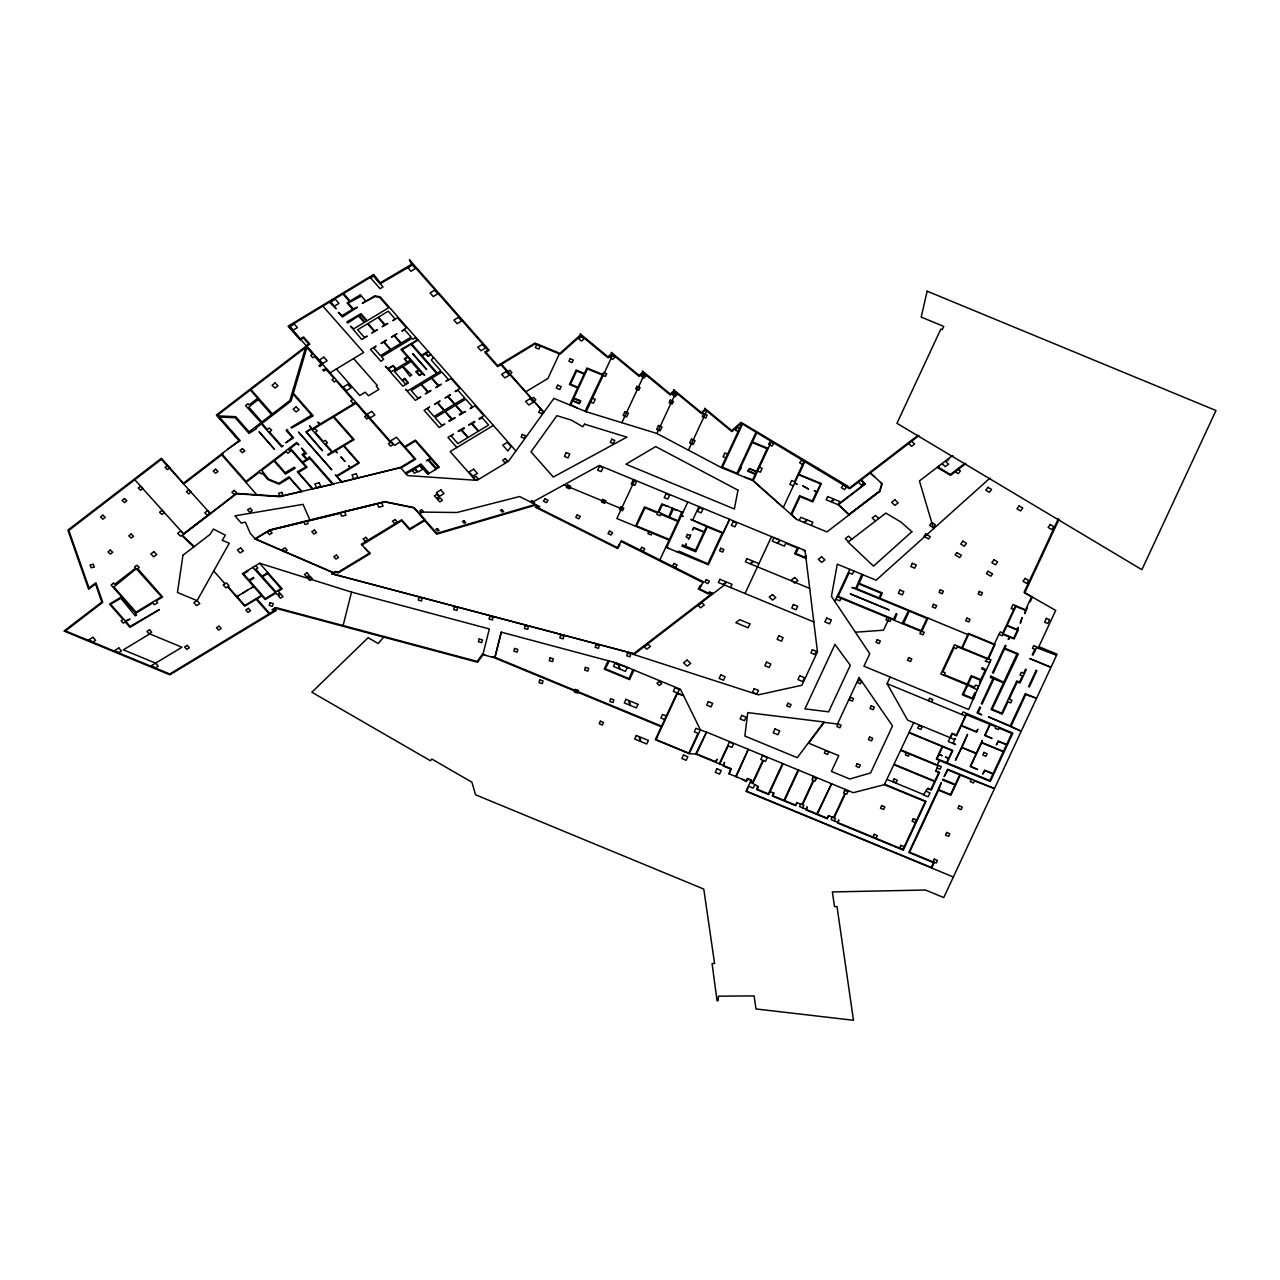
<?xml version="1.0" encoding="UTF-8"?>
<svg xmlns="http://www.w3.org/2000/svg" width="1280" height="1280" viewBox="0 0 1280 1280"><rect width="100%" height="100%" fill="white"/><g stroke="black" fill="none" stroke-linecap="round" stroke-linejoin="round"><path stroke-width="1.5" d="M343.104 625.552L351.536 592.112L259.648 563.248L242.368 573.696L253.632 586.496L236.848 596.656L227.968 586.56L229.104 585.872L226.448 582.864L223.184 584.832L225.84 587.856L227.632 586.768L244.752 606.192L261.872 595.84L265.184 599.6L275.936 593.088L277.264 594.608L279.872 593.024L278.288 591.216L282.192 588.848L259.648 563.248M483.04 653.968L489.328 628.96L351.536 592.112M485.312 655.296L482.624 653.856L477.2 661.408L275.728 607.536L271.952 609.824L274.608 610.528L169.728 673.984L65.504 630.912L102.768 602.304L95.904 582.704L89.024 587.984L68.832 530.416L161.392 459.344L210.256 513.424L183.6 533.872L134.8 479.76M492.096 657.12L493.968 656.896L661.568 726.128L677.056 692.88L673.328 691.344L674.976 687.808L679.296 689.584M501.264 632.16L494.976 657.152L501.264 632.16L617.088 663.12L680.48 689.312L700.384 729.792L706.496 732.256L695.648 754.032L689.248 753.696L655.28 739.664L661.28 726.768L493.808 657.568L483.04 654.704L477.632 662.256L274.896 608.048M609.248 661.024L605.296 668.8L629.104 678.624L632.832 669.632M613.568 662.176L614.896 663.28L613.44 666.4L619.456 668.896L618.208 664.544M721.136 467.488L753.136 480.72L796.832 519.472L826.944 531.904L880.064 491.12L882.096 483.84L870.416 472.896M305.536 347.6L289.888 400.496L272.4 413.92L250.928 389.536M802.672 807.84L803.856 805.264L802.592 804.736L813.808 780.624L815.088 781.152L816.704 777.616M716.96 759.568L715.52 761.664L696.464 753.792L706.56 732.096L853.248 792.704L884.352 784.672L913.68 722.656M559.36 353.888L547.952 378.416L525.776 391.824M542.592 412.064L541.824 413.728L538.688 412.432L539.872 409.856L541.104 410.352M569.712 404.928L577.648 387.888L569.408 384.48L576.144 370.016L584.384 373.424L586.928 367.968L603.424 374.784M577.376 408.096L570.8 404.608L572.544 400.88L579.408 403.728L580.768 400.832L573.888 397.984L587.424 368.928L602.352 375.104L585.04 411.264M602.64 374.448L603.536 372.528L606.688 373.824L605.488 376.4L603.136 375.424M194.288 546.528L182.368 535.36L236.528 493.76L280 496.688L400.656 467.712L407.568 475.568L476.976 480.368L508.416 461.344L553.92 398.4L586.208 411.744L612.816 354.64M621.872 422.688L644.624 373.808M634.768 480.112L616.88 518.528L669.12 540.112L659.888 559.936M586.208 411.744L656.896 433.472L675.936 392.56M635.472 526.208L644.496 506.864L657.84 512.368L661.824 503.856L682.88 512.56L681.712 512.064L678.128 520.752L669.552 517.216L673.232 509.328L677.584 510.368M648.832 531.728L647.936 533.648L651.072 534.96L651.984 533.024M688.448 450.176L706.752 410.88M668.224 506.496L662.304 504.816L658.864 512.192L668.768 516.896L672.352 508.208M608.128 660.736L604.224 669.12L629.584 679.6L634 670.112M687.792 502.016L681.504 515.52L683.248 516.24L681.216 516.16L666.912 546.864L668.944 548.464M676.608 551.632L679.488 551.392L707.904 563.792L722.192 533.088L707.264 526.928L695.712 551.76L681.952 546.08L682.512 544.88L685.072 545.936L686.08 543.776L685.664 546.176L695.488 550.24L703.856 532.224L694.048 528.176L692.448 530.096L693.68 527.44L704.08 531.744L706.48 526.608L690.912 519.392L723.28 532.768L729.568 519.28L708.384 564.768L665.824 547.184M692.64 520.112L698.928 506.624M626.96 668.16L625.456 671.376L620.08 669.152L618.832 664.8M741.792 423.616L721.328 467.568L656.896 433.472M628.704 667.92L615.552 663.44L616.864 663.792M742.528 424.064L722.416 467.248L736.944 473.264L756.08 432.16L756.816 432.608L752.48 441.92L768.192 448.416M738.224 474.544L737.728 473.584L741.344 467.824L740.56 467.504L752.176 442.56L767.104 448.72L756.528 471.424L749.456 468.496L747.52 471.152L755.184 474.32L752.656 479.744L744.704 477.232M771.472 441.36L753.136 480.72L783.264 507.552L794.576 483.264L797.216 484.368L794.88 482.624L798.544 474.752L820.528 483.84L816.864 491.712L814.224 490.624L816.368 492.272L812.336 500.96L799.568 495.68L790.928 514.224L796.832 519.472M679.584 688.944L656.016 739.584L688.816 753.136L698.016 733.36L694.288 731.824L695.936 728.288L700.256 730.064M730.528 587.52L732.016 584.304L726.8 582.144L723.552 584.64L813.808 621.92M804.256 460.96L794.576 481.744L791.632 480.528L789.84 484.384L793.376 485.84M804.992 461.392L798.96 474.352L821.344 483.6L812.816 501.92L800.048 496.656L791.6 514.816M745.04 593.52L771.536 536.608M685.072 751.584L685.328 752.08M689.248 753.696L700.384 729.792M799.248 520.464L800.736 517.248L807.056 519.856L803.808 522.352M798.784 547.872L795.728 553.456L805.056 557.312L805.616 555.392L806 558.464L794.64 553.776L797.312 548.032L785.744 543.248L784.4 546.144L777.44 543.264L779.792 540.8L776.88 543.04L772.304 541.152L773.808 537.936L779.152 539.76M811.344 525.456L812.832 522.24L807.616 520.096L804.368 522.576M802.912 549.584L805.168 551.6M715.68 762.304L717.104 759.248M838.64 503.984L839.776 501.568L834.56 499.408L831.312 501.904L838.272 504.784M719.216 763.76L729.312 742.08L733.632 743.856L731.984 747.392L728.256 745.856L719.808 764M723.728 765.632L724.576 762.336L723.12 765.968L730.576 769.04L729.072 773.792L731.392 768.8L695.648 754.032M735.648 776.512L748.304 749.344M736.24 776.752L748.224 749.504M742.032 779.152L746.24 781.648L747.872 778.688M762.736 755.312L760.784 759.488L762.848 760.336L752.224 783.168L750.544 782.48L751.6 780.224L747.28 778.432L746.16 780.848L728.48 773.552M834.848 601.44L849.808 569.328M841.008 598.288L839.808 600.848L835.872 599.232M854.176 571.152L852.24 574.176L849.088 572.88L838.16 596.336L893.536 619.216L896.16 613.6L896.944 613.92L894.464 620.368M754.688 785.136L753.072 788.112L748.752 786.336L746.528 791.104L931.264 867.44L933.488 862.656L908.8 852.464L941.376 782.528L938.736 789.696L950.528 794.56L955.008 784.912L942.496 780.128L942.944 779.168L955.232 784.432L959.728 774.784L947.952 769.92L944.128 776.608L947.584 769.2L993.728 788.272L974.464 780.88L973.488 782.96L970.336 781.664L971.312 779.584L960.32 775.04L950.88 795.28L938.512 790.176L909.616 852.224L934.304 862.416L931.68 868.048M757.84 786.448L756.608 789.568L768.752 794.592L783.12 763.728M861.84 574.304L855.792 588.288L851.904 587.456L908.496 610.832L902.112 623.536M863.024 574.8L859.056 583.312L882.368 592.944L879.888 598.256L967.872 634.608M782.528 763.488L768.384 793.872L757.232 789.248L758.416 786.688L752.8 783.408L763.44 760.576L765.504 761.44L767.296 757.568L762.576 755.632M773.504 792.912L772.288 796.048L795.696 805.728L797.312 802.752M798.112 769.92L783.968 800.304L772.896 795.728L774.096 793.168L770.176 791.536M798.72 770.176L784.56 800.544L795.52 805.072L796.72 802.512L800.64 804.128M887.152 617.344L885.952 619.92L889.888 621.552L891.088 618.976M813.6 776.32L811.952 779.856L813.232 780.384L802 804.496L800.72 803.968L799.52 806.544L806.208 809.296M889.12 618.16L883.52 630.208L855.408 632.208M831.6 783.76L817.424 814.128L827.136 818.144L828.336 815.568L832.272 817.2M950.096 737.648L907.648 720.176L887.072 683.632L890.128 677.04M828.928 815.808L827.312 818.784L805.904 809.936L807.12 806.8L806.512 809.616L816.832 813.888L831.488 783.904M845.216 789.392L843.568 792.928L844.848 793.456L833.616 817.552L832.336 817.024L831.136 819.6L837.824 822.368M920.928 631.312L919.888 633.552L923.024 634.848L924.224 632.288L921.872 631.312M928 618.128L921.712 631.632L837.072 596.656M834.288 820.896L835.488 818.336L834.208 817.808L845.44 793.696L846.704 794.224L847.904 791.648L844.768 790.352M928.416 700.72L929.616 698.144L932.768 699.44L931.568 702.016M906.304 752.72L905.344 754.816L908.48 756.112L909.456 754.016M961.728 647.776L968.432 633.408L995.136 644.448L988.448 658.816M962.32 648.032L968.784 634.144L994.32 644.688L987.856 658.576M937.264 764.944L939.36 760.432L936.32 759.184L942.24 746.48L908.992 732.752M994.352 644.128L998.88 634.384L1002.224 635.76L1002.896 634.32L1009.184 636.912L1008.16 639.104L1008.944 639.424L1009.968 637.232L1014.096 638.944L1018.288 629.936L1017.296 629.536L1018.272 627.44L1016.72 629.296L1007.088 625.312L1015.888 606.432L1025.504 610.4L1024.704 613.616L1027.36 607.952L1026.576 607.616M961.808 714.512L963.008 711.936L1012.864 733.104L990.32 781.488L939.76 760.592L938.544 762.208M999.088 634.464L1000.272 631.888L1002.832 632.944L1015.52 605.696L1025.536 609.84L1031.6 596.816M1016.112 605.952L1013.04 604.48L1011.168 608.496L1013.728 609.552M1058.288 518.88L1024.08 592.336L1032.336 597.264L1030.272 601.68L1029.488 601.344M1024.816 592.768L1059.024 519.328M1025.296 593.056L1055.712 610.4L1038.832 646.672L1057.088 654.208L943.76 897.568L925.504 890.016L832.368 891.936L834.496 906.608L837.008 906.56L853.488 1020.272L755.984 1008.96L754.096 995.904L718.448 996.192L718.192 1000.528L717.072 1000.912L712.08 963.568L714.576 963.52L703.776 889.072L475.536 794.768L471.92 782.208L431.76 759.008L430.496 760.768L311.856 692.224L368.128 637.68L378.192 643.504L384.208 636.544M818.592 468.688L816.784 467.616M818.88 469.696L816.144 468.048M846.512 487.04L844.576 489.632L841.328 487.696L843.264 485.104L849.744 488.768L918.96 435.616M990 478.08L876.096 580.208L837.296 564.176L831.44 596.352L869.76 653.712L863.936 666.208L968.704 709.504L977.968 687.84M274.352 608.368L275.408 608.656L273.856 609.6L276.496 610.304L169.888 674.816L64 631.056L101.824 602.016L95.504 584.016L88.624 589.296L67.872 530.096L161.44 458.256L183.392 483.28L239.072 440.528L216.48 414.976L308.8 344.08L303.408 337.952L300.144 339.936L288.08 326.224L373.664 274.432L380.272 282.8L411.552 264.336L409.424 259.728L489.152 350.256L485.888 352.224L497.696 365.632L535.008 343.056L559.904 353.344L580.64 334.752L580.112 333.792L607.968 356.784L611.792 353.36L611.264 352.4L639.104 375.392L642.928 371.968L642.4 371.024L670.256 394L674.064 390.576L673.552 389.632L701.392 412.624L705.216 409.2L704.688 408.24L731.776 430.608L741.024 422.32L848.208 486.384L848.512 488.032M306.928 346.528L217.68 415.056L240.224 440.656L228.08 448.976M183.328 484.336L222.88 453.968L222.288 453.408M245.968 482.448L259.328 472.192L261.12 473.872L262.176 473.056L267.952 479.616L279.056 484.192L289.44 477.904L301.376 491.456L279.92 496.32L236.352 493.392L183.584 533.904L180.608 531.12L177.632 533.392L180.624 536.176L181.568 535.44L193.808 546.896M846.4 486.768L741.2 423.264L731.872 431.632L705.6 409.936L701.472 413.632L674.464 391.328L670.336 395.024L643.312 372.72L639.2 376.416L612.176 354.112L608.048 357.808L581.04 335.488L560.16 354.208L535.168 343.888L497.584 366.64L484.704 352.016L487.968 350.048L412.832 264.72L407.792 267.648L410.976 271.264L415.536 268.496L412.352 264.88M711.856 592.96L708.176 593.904L698.256 588.944L700.448 585.296L701.2 585.664M712.368 593.232L632.912 654.24L758.416 694.832L801.904 685.248L817.472 651.824L805.024 550.448L599.312 465.456L533.472 501.6L534.512 502.784L532.944 503.248M848.992 488.32L918.208 435.168M633.888 654.496L724.416 584.992M863.904 482.976L861.232 485.024L858.256 482.224M874.64 476.848L870.112 473.12M880.448 482.288L881.712 483.984L879.6 490.976L849.088 514.4L838.576 504.544L865.456 483.92L861.216 479.952M952.432 455.616L919.424 480.96L933.568 528.672M953.168 456.064L951.392 456.4M965.072 463.168L950.384 474.448L938.48 467.344L938.896 466M965.808 463.616L950.512 475.376L937.12 467.36M880.064 491.12L848.8 514.624M322.848 306.112L363.664 352.464L330.064 372.8L289.264 326.432L373.536 275.44L380.144 283.792L410.544 266.096M370.528 277.84L373.472 276.064L383.024 286.912L380.08 288.688L370.208 277.456M515.888 450.992L380.08 296.768L374.768 295.824L365.888 301.2L360.32 294.864L350.112 301.04L343.552 293.584M365.696 300.976L362.32 303.36L375.024 296.592L379.648 297.408L388.72 307.712L367.2 320.72L360.96 313.648L346.8 321.968L347.728 323.024L358.56 316.016L364.256 322.496L353.824 328.816L350.512 326.192L361.744 339.504L367.28 336.144L364.272 337.264L357.648 329.744L367.504 323.776L374.144 331.296C365.456 337.232 384.08 325.952 374.624 331.008L368 323.472L377.936 317.456L384.576 324.992C375.888 330.912 394.512 319.648 385.056 324.688L378.432 317.168L388.288 311.2L394.928 318.736L392.72 320.752L397.6 317.792L406.352 327.744L401.872 331.152L404.48 329.568L411.104 337.104L401.248 343.072L394.608 335.536C403.296 329.616 384.672 340.88 394.128 335.84L400.752 343.376L390.816 349.392L384.176 341.856C392.864 335.92 374.224 347.2 383.696 342.144L390.32 349.68L380.464 355.648L373.824 348.112L376.032 346.08L370.496 349.44L380.976 361.344L383.648 359.264L381.52 356.848L412.16 338.304L412.96 339.216L415.248 337.84L417.232 340.096L400.992 349.456L407.488 356.832L404.24 358.816L407.152 362.128L396.064 368.832L393.152 365.52L388.256 368.48L385.344 366.304L402.864 386.192L408.4 382.848L404.768 378.336L401.952 380.048L394.528 371.616L402.64 366.704L409.872 376.192L411.712 375.072L403.024 366.464L411.152 361.552L418.576 369.984L415.76 371.696L419.424 375.488L422.352 373.712L424.72 375.28L402.176 349.664L410.976 344.336L436.576 373.408L407.888 390.768L405.648 389.36L415.328 400.352L420.88 397.008L417.872 398.128L411.232 390.592L421.104 384.624L427.728 392.16C419.04 398.096 437.68 386.816 428.224 391.872L421.584 384.336L431.536 378.32L438.16 385.856C429.472 391.776 448.112 380.496 438.656 385.552L432.016 378.016L441.888 372.048L448.512 379.584L445.904 381.168L451.2 378.656L459.952 388.592L455.056 391.552L458.064 390.432L464.704 397.968L454.832 403.936L448.208 396.4C456.88 390.464 438.256 401.744 447.712 396.688L454.352 404.224L444.4 410.24L437.776 402.704C446.448 396.784 427.824 408.064 437.28 403.008L443.92 410.544L434.048 416.512L427.424 408.976L429.632 406.944L424.08 410.304L439.2 427.472L444.752 424.112L441.616 425.088L435.104 417.712L444.976 411.744L451.472 419.12L448.784 420.752L449.312 421.36L455.184 417.808L451.968 418.832L445.456 411.456L455.408 405.424L461.904 412.816L459.216 414.448L459.744 415.04L465.616 411.488L462.4 412.512L455.888 405.136L465.76 399.168L472.256 406.544L470.176 408.736L475.072 405.776L483.824 415.712L478.928 418.672L479.472 419.28L482.08 417.696L488.576 425.072L478.704 431.04L472.208 423.664L474.896 422.032L474.368 421.44L468.496 424.992L471.728 423.968L478.224 431.344L468.272 437.36L461.776 429.984L464.464 428.352L463.936 427.744L458.064 431.296L461.296 430.272L467.792 437.648L457.92 443.616L451.424 436.24L453.504 434.064L447.968 437.408L456.848 447.504M418.16 340L411.632 343.952L421.584 355.248L428.096 351.296M428.64 351.904L426.016 353.472L428.144 355.888L430.752 354.304M431.28 354.912L428.08 356.384L425.696 353.68L422.112 355.84L437.232 373.024L440.816 370.848L431.264 360L433.536 357.472M366.608 415.424L364.64 416.608L366.768 419.008L368.72 417.824M507.872 371.488L509.824 370.304L511.952 372.72L510 373.904M400.944 468.048L415.712 459.104L405.232 447.216L415.344 441.088L430.464 458.272L426.4 460.736L428.4 460.448L435.552 468.576L434.624 470.064M405.328 473.024L421.008 463.984L429.232 473.328L427.936 474.112L420.24 465.376L406.128 473.92M531.744 398.608L533.712 397.424L535.824 399.824L533.872 401.008M284.944 551.616L287.2 550.256L285.072 547.856L282.464 549.424L284.048 551.232M493.36 425.408L450.144 451.568L475.52 480.336L478.128 478.752L476 476.352L473.392 477.92M267.872 572.576L262 576.128L255.904 569.2L257.856 568.016L255.728 565.6M362.016 544.976L401.632 520.736L409.584 529.776L424.256 520.896L423.728 520.304M364.672 547.984L370.464 553.44L338.32 572.896L335.696 572.208L334.112 573.136L254.736 538.928L269.744 529.888L384.704 501.6L414.096 507.552L436.848 533.328L535.344 504.448M333.056 572.848L335.456 571.408L338.096 572.112L369.296 553.232L361.328 544.208L401.744 519.744L409.712 528.784L424.8 519.648L419.536 513.728L423.328 511.44L421.728 509.632L419.776 510.816L421.376 512.624M424.448 519.872L413.872 507.856L384.752 501.968L269.952 530.224L255.568 538.896L333.424 572.624M384.752 501.968L381.584 502.736L383.104 506.208L378.784 507.248L377.264 503.776L344.48 511.68L346 515.152L341.68 516.192L340.4 513.248L307.024 521.28L308.08 523.712L304.944 524.464L303.888 522.048L269.952 530.224M422.256 512.08L456.896 512.512L519.568 496.544L539.728 506.64L537.232 507.376L617.328 547.552L621.456 540.672L703.504 581.824L699.392 588.704L708 593.024L709.568 591.824L713.168 593.632M218.448 415.936L235.76 416.672L249.088 431.824L261.024 422.656L245.552 405.584L247.936 403.776L249.12 404.88L257.664 398.32L250.336 389.984M219.44 417.04L235.184 417.728L248.992 433.408L256.4 428.752L255.872 428.144L261.376 423.904L281.648 446.928L283.2 445.744L281.712 445.856L269.44 431.936L271.648 430.24L269.264 428L267.312 429.504L261.984 423.44L291.024 401.136L293.104 394.096L311.536 415.024L291.024 427.44L291.568 428.032L313.248 415.84L293.36 393.248L306.864 347.584L312.672 354.176L310.72 355.36L312.832 357.76L314.8 356.592L321.36 364.048L318.912 365.52L319.904 366.656L322.544 364.256L306.4 345.92M703.04 582.608L620.992 541.456M739.52 428.512L736.96 427.456L735.616 430.352L738.176 431.408M592.496 398.24L595.248 399.376L593.456 403.232L590.704 402.096M727.616 454.064L724.864 452.928L723.072 456.784L725.824 457.92M759.424 467.216L762.176 468.352L760.384 472.208L757.632 471.072M758.96 563.616L753.744 561.456L750.496 563.952L809.68 588.416M563.872 484.912L621.456 508.72M989.792 662.448L985.184 661.296L987.632 659.056L957.312 646.72L956.416 648.656L954.064 647.68L942.832 671.792L945.184 672.752L944.288 674.688L967.264 684.176L971.232 675.664L980.848 679.632L985.2 670.32L981.664 668.848L982.256 667.568L986.288 670M980.448 682.528L979.664 682.208L980.56 680.288L971.712 676.624L968.048 684.512L974.528 687.184L975.424 685.248L978.864 685.904M973.712 698.736L975.504 693.136L974.72 692.816L972.24 698.128L963.408 694.464L967.744 685.152L977.072 689.776L990.992 659.872L954.464 644.784L940.848 674.032L966.96 684.832L962.32 694.784L973.424 699.376M887.072 683.632L964.944 715.808L966.016 714.528L956.432 735.104L952.112 733.312L948.304 741.504L955.568 744.512L953.152 743.136L955.328 738.48L954.416 739.44L950.48 737.808L952.352 733.792L956.528 735.904L961.248 725.776L976.56 732.112L977.904 729.216L976.32 731.616L961.392 725.456L966.4 714.688L989.776 724.336L984.608 735.44L992.08 738.512L985.152 735.28L990.176 724.496L995.872 726.864L995.184 728.304L998.336 729.6L999.008 728.16L1011.776 733.424L1006.624 744.48L998.176 740.992L996.352 744.944L998.416 741.488L1006.48 744.816L1003.408 751.392L981.808 742.48L982.288 740.416L976.304 753.28L961.968 747.344L967.568 734.336L955.44 760.368L961.824 747.68L976.16 753.6L970.16 766.448L977.632 769.536L970.704 766.288L981.648 742.8L1003.248 751.728L993.056 773.616L984.608 770.128L982.784 774.064L984.864 770.608L992.912 773.936L989.84 780.528L947.024 762.832L952.8 750.464L909.152 732.432M900.992 749.952L941.296 766.608L940.096 769.168L937.072 768.112M900.768 750.432L937.936 765.792L935.648 771.168L938.8 772.464L934.8 781.072L894.288 764.336M935.872 770.688L939.536 772.384L931.296 790.064L927.504 788.688M894.064 764.816L934.576 781.552L930.864 789.504L927.728 788.208L923.44 794.88L928.16 796.816L929.952 792.96L926.304 791.264M677.648 693.12L683.504 695.552L677.424 693.616M887.216 779.52L923.6 794.56M884.576 784.176L926.064 801.328L903.312 850.192L837.52 823.008L838.752 819.872L838.144 822.688L902.944 849.456L925.248 801.568L884.352 784.672M666.272 716.032L662.544 714.496L660.896 718.032L664.624 719.568M813.152 777.28L816.288 778.592M747.52 778.928L751.056 780.384L745.968 791.312L953.344 876.992M619.152 544.512L619.904 544.896L617.728 548.544L535.232 507.184L537.744 506.448L535.28 505.216L436.608 534.192L424.144 520.048M958.176 469.488L960.432 470.832L958.288 473.728L955.12 471.824M803.952 461.616L801.616 460.208L799.664 462.8L802.592 464.544M948.288 458.8L948.88 459.36L945.888 461.648L948.576 464.16L945.312 466.672L942.016 463.616M911.648 441.232L914.624 444.016L911.664 446.304L908.672 443.504M860.928 480.176L864.864 483.856L837.984 504.496L849.088 514.896M878.768 518.528L875.488 515.456L872.224 517.952L875.504 521.024M851.824 539.2L848.56 536.144L845.296 538.64L848.576 541.712M216.48 414.976L239.072 440.528M420.24 465.376L427.984 474.08L439.344 467.216L415.472 440.096L404.704 446.608L396.48 437.264L390.192 441.072L326.384 368.624L322.688 369.808L323.824 371.088L326.272 369.616L334.016 378.416L332.048 379.6L334.176 382L336.128 380.816L352.688 399.616L350.72 400.8L352.848 403.2L355.408 402.704L320.352 423.904L317.776 422.112L319.712 424.304L312.208 428.848L309.472 425.744L311.12 428.736L305.904 431.904L322.512 450.752L306.496 432L311.392 429.04L331.76 452.176L327.68 454.64L328.208 455.248L335.056 451.104L337.328 452.832L335.552 450.816L343.536 445.984L358.4 462.848L350.4 467.68L348.624 465.648L349.792 467.824L336.912 475.616L335.328 474.96L341.936 482.464M501.504 364.256L543.84 412.336L500.848 364.656M342.896 293.984L349.472 301.44L347.024 302.912L352.592 309.248L342.144 315.552L338.32 312.336L342.432 316.992L357.472 307.216L353.248 308.848L348.208 303.12L361.312 296L360.32 294.864M330.016 301.776L336.192 308.784L329.36 302.16M353.584 358.576L377.456 385.68L376.288 386.4L378.928 389.408L368.432 395.76L365.28 392.192L359.744 395.536L336.368 368.992M419.584 465.776L422.64 469.232L418.08 472L415.024 468.528M306.784 345.616L309.936 344.224L303.536 336.96L300.272 338.928L289.264 326.432M333.728 484.496L309.312 456.768L307.184 459.168L303.2 454.656L306.528 453.616L301.664 448.096L304.8 452.768L302.016 454.448L306.528 459.568L302.448 462.032L290.4 448.336L296.656 443.536L298.88 444.928L296.72 442.464L246.032 481.392L222.288 454.432M312.688 489.264L297.296 471.776L305.872 467.04L289.792 448.8L288.544 449.76L290.32 451.44L287.952 453.264L286.16 451.584L274.56 460.496L285.296 472.688L294.288 467.232L295.152 468.224L285.504 474.064L273.968 460.96L261.712 470.368L268.464 479.056L278.896 483.36L288.976 476.8L302.064 491.68M221.696 454.88L256.816 494.768M252.8 567.376L275.408 592.496L265.296 598.608L249.568 580.736L253.968 578.08L253.44 577.472L249.04 580.144L243.552 573.904L247.952 571.248L247.424 570.64M251.68 587.68L254.032 586.944L261.472 595.392L244.832 605.44L237.408 597.008L238.976 595.376M256.864 598.864L269.728 613.472M256.208 599.264L269.072 613.872M247.44 590.24L243.2 592.816M213.712 570.96L224.976 583.744M255.056 538.736L250.192 533.184L245.376 522.128L241.296 523.104L234.912 515.856L303.056 504.368L309.952 520.192M747.728 712.608L744.848 736.032L797.248 757.68L824 722L747.728 712.608M182.944 555.248L177.456 592.496L197.104 600.624L199.76 603.632L196.496 605.6L193.84 602.592L197.104 600.624L229.248 543.216L222.192 540.304L225.376 535.232L213.44 529.024L210.064 534.416L182.944 555.248M737.968 490.16L734.352 508.992L625.952 464.192L655.696 446.592L737.968 490.16M927.152 291.184L921.2 317.088L943.728 326.4L942.224 329.616L940.864 329.04L896.96 423.312L1141.888 569.68L1216 410.528L927.152 291.184M269.888 602.672L269.2 605.424L272.48 606.304L273.184 603.552L269.888 602.672M418.96 597.36L418.272 600.096L421.552 600.976L422.256 598.24L418.96 597.36M454.368 606.816L453.664 609.568L456.96 610.448L457.648 607.696L454.368 606.816M479.168 639.024L478.48 641.76L481.776 642.64L482.464 639.904L479.168 639.024M489.76 616.304L489.056 619.04L492.352 619.92L493.04 617.184L489.76 616.304M514.576 648.496L513.888 651.232L517.168 652.112L517.856 649.376L514.576 648.496M525.168 625.744L524.464 628.496L527.76 629.376L528.448 626.624L525.168 625.744M539.728 679.952L539.04 682.704L542.32 683.584L543.024 680.832L539.728 679.952M549.968 657.952L549.28 660.704L552.576 661.584L553.264 658.832L549.968 657.952M560.56 635.216L559.872 637.952L563.168 638.832L563.856 636.096L560.56 635.216M575.136 689.424L574.432 692.16L577.728 693.04L578.416 690.304L575.136 689.424M585.376 667.424L584.688 670.16L587.968 671.04L588.672 668.304L585.376 667.424M595.92 644.672L595.232 647.408L598.512 648.288L599.2 645.552L595.92 644.672M610.528 698.896L609.84 701.632L613.136 702.512L613.824 699.776L610.528 698.896M627.488 653.12L626.8 655.856L630.096 656.736L630.784 654L627.488 653.12M536.656 344.688L535.296 347.584L538.832 349.056L540.192 346.16L536.656 344.688M522.288 434.4L521.088 436.976L524.24 438.272L525.424 435.696L522.288 434.4M557.616 385.168L556.256 388.064L559.792 389.52L561.152 386.64L557.616 385.168M570.16 358.736L568.96 361.296L572.096 362.608L573.296 360.032L570.16 358.736M576.624 370.992L570.496 384.176L577.952 387.248L584.096 374.064L576.624 370.992M573.584 398.64L572.688 400.56L579.168 403.248L580.064 401.312L573.584 398.64M566.272 452.576L564.464 456.432L568 457.888L569.808 454.032L566.272 452.576M567.584 484.928L566.384 487.504L569.536 488.8L570.736 486.24L567.584 484.928M599.456 466.288L597.664 470.144L601.2 471.6L602.992 467.744L599.456 466.288M611.84 439.2L610.336 442.416L613.28 443.632L614.784 440.416L611.84 439.2M624.912 411.632L623.104 415.488L626.64 416.96L628.448 413.088L624.912 411.632M636.928 386.32L635.728 388.896L638.88 390.192L640.064 387.616L636.928 386.32M602.672 499.424L601.472 502L604.624 503.296L605.824 500.736L602.672 499.424M620.608 506.848L619.408 509.408L622.56 510.72L623.76 508.144L620.608 506.848M633.04 480.16L631.248 484.016L634.784 485.472L636.576 481.616L633.04 480.16M658.48 425.504L656.688 429.36L660.224 430.832L662.016 426.976L658.48 425.504M670.32 400.112L669.12 402.688L672.256 403.984L673.456 401.408L670.32 400.112M644.976 507.824L636.56 525.888L669.424 539.472L677.84 521.392L660.688 514.32L660.032 515.728L656.88 514.432L657.552 513.024L644.976 507.824M666.032 493.792L664.24 497.648L667.776 499.104L669.568 495.248L666.032 493.792M691.488 439.136L689.68 442.992L693.216 444.464L695.008 440.608L691.488 439.136M703.584 413.664L702.224 416.56L705.76 418.016L707.12 415.12L703.584 413.664M699.424 507.584L697.616 511.44L701.152 512.896L702.944 509.04L699.424 507.584M600.4 721.2L599.216 723.776L602.352 725.072L603.552 722.512L600.4 721.2M687.392 534.432L686.192 537.008L688.736 538.064C687.088 543.152 692.704 531.84 689.936 535.488L687.392 534.432M625.936 699.36L624.288 702.896L629.92 705.232L628.544 700.448L625.936 699.36M637.952 704.32L636.304 707.856L630.544 705.488L629.168 700.704L637.952 704.32M749.712 468.992L748.816 470.912L755.488 473.68L756.384 471.744L749.712 468.992M720.768 548.224L719.568 550.8L722.72 552.096L723.904 549.52L720.768 548.224M733.2 521.536L731.392 525.392L734.928 526.864L736.736 523.008L733.2 521.536M636.336 735.472L634.688 739.008L640.32 741.344L638.944 736.56L636.336 735.472M719.92 579.312L718.416 582.512L722.992 584.416L726.24 581.92L719.92 579.312M648.352 740.448L646.704 743.984L640.944 741.6L639.568 736.816L648.352 740.448M746.864 558.624L745.36 561.84L749.936 563.728L753.184 561.232L746.864 558.624M803.008 485.984L808.432 488.992L803.008 485.984M683.504 754.96L681.856 758.496L686.176 760.288L687.824 756.752L683.504 754.96M708.352 701.6L706.704 705.136L711.024 706.928L712.672 703.392L708.352 701.6M720.784 674.912L719.136 678.448L723.456 680.24L725.104 676.704L720.784 674.912M749.92 623.904L748.128 627.76L735.84 622.688L739.744 619.696L749.92 623.904M827.68 496.56L826.176 499.776L830.752 501.664L834 499.168L827.68 496.56M716.896 768.752L715.248 772.288L719.568 774.08L721.216 770.544L716.896 768.752M741.744 715.392L740.096 718.928L744.416 720.72L746.064 717.184L741.744 715.392M754.16 688.704L752.528 692.24L756.848 694.032L758.496 690.496L754.16 688.704M766.512 662.192L764.864 665.728L769.2 667.504L770.832 663.968L766.512 662.192M778.8 635.824L777.152 639.36L781.472 641.152L783.12 637.616L778.8 635.824M793.392 604.48L791.744 608.016L796.064 609.808L797.712 606.272L793.392 604.48M775.008 728.944L773.216 732.8L777.92 734.752L779.728 730.896L775.008 728.944M799.776 675.744L797.984 679.6L802.704 681.552L804.496 677.696L799.776 675.744M826.656 618.032L824.864 621.888L829.568 623.84L831.36 619.984L826.656 618.032M812.368 649.696L810.88 652.912L814.8 654.544L816.304 651.328L812.368 649.696M787.92 703.232L786.72 705.808L789.856 707.104L791.056 704.528L787.92 703.232M850.432 593.936L888.928 609.84L850.432 593.936M858.752 583.952L856.576 588.624L879.104 597.92L881.28 593.264L858.752 583.952M834.96 644.448L804.944 708.896L828.64 711.824L850.304 665.296L834.96 644.448M859.136 677.52L837.472 724.032L824.224 722.384L808.592 743.2L838.752 755.664L831.408 771.424L849.792 779.008L870.624 772.896L892.512 725.904L859.136 677.52M899.872 590.032L898.384 593.248L902.304 594.864L903.808 591.648L899.872 590.032M912.304 563.344L910.816 566.56L914.736 568.176L916.24 564.96L912.304 563.344M825.568 750.608L824.368 753.168L827.52 754.48L828.72 751.904L825.568 750.608M838 723.92L836.8 726.496L839.936 727.792L841.136 725.216L838 723.92M850.416 697.232L849.232 699.808L852.368 701.104L853.568 698.544L850.416 697.232M858.512 679.872L857.312 682.448L860.448 683.744L861.648 681.184L858.512 679.872M877.216 639.696L876.016 642.272L879.168 643.568L880.368 640.992L877.216 639.696M909.28 611.168L903.6 623.376L921.232 630.672L926.928 618.448L909.28 611.168M871.232 705.84L870.048 708.416L873.184 709.712L874.384 707.136L871.232 705.84M857.184 763.664L855.984 766.24L859.136 767.536L860.336 764.96L857.184 763.664M869.616 736.992L868.416 739.552L871.552 740.848L872.752 738.288L869.616 736.992M908.656 657.664L907.456 660.24L910.608 661.536L911.808 658.96L908.656 657.664M933.504 604.304L932.304 606.88L935.456 608.176L936.656 605.6L933.504 604.304M940.24 589.84L939.04 592.416L942.192 593.712L943.392 591.136L940.24 589.84M966.896 618.096L965.696 620.672L968.832 621.968L970.032 619.392L966.896 618.096M979.312 591.408L978.128 593.984L981.264 595.28L982.464 592.72L979.312 591.408M881.68 805.6L880.48 808.176L883.632 809.472L884.832 806.896L881.68 805.6M894.112 778.928L892.912 781.488L896.048 782.784L897.248 780.224L894.112 778.928M918.96 725.552L917.76 728.128L920.912 729.424L922.096 726.848L918.96 725.552M874.176 834.32L872.976 836.88L876.112 838.176L877.312 835.616L874.176 834.32M938.88 754.672L937.008 758.704L946.64 762.672L948.512 758.656L945.424 756.992L948.656 758.336L952.256 750.624L942.624 746.64L939.04 754.352L942.272 755.696L938.88 754.672M900.88 845.344L899.68 847.92L902.816 849.216L904.016 846.64L900.88 845.344M913.296 818.672L912.112 821.232L915.248 822.544L916.448 819.968L913.296 818.672M1006.864 625.792L1003.12 633.824L1013.728 638.208L1017.472 630.176L1006.864 625.792M990.912 676.128L990.32 677.424L993.072 678.56L981.312 703.792L982.096 704.112L993.856 678.88L1003.472 682.848L991.056 709.536L1002.24 714.16L1008.016 701.776L1010.752 702.912L1011.952 700.352L1009.2 699.216L1017.264 681.92L1020.016 683.056L1026.304 669.552L1025.52 669.232L1023.6 673.344L1021.232 672.368L1020.048 674.944L1022.4 675.92L1019.52 682.08L1016.768 680.944L1001.76 713.2L992.144 709.216L1018.384 653.856L1004.832 648.256L1006.032 645.696L1005.248 645.36L992.496 672.752L993.28 673.072L1004.528 648.912L1016.912 654.016L1003.776 682.208L990.912 676.128M979.744 707.168L977.056 712.944L981.76 714.896L978.128 712.624L980.528 707.488L979.744 707.168M1022.032 617.872L1020.368 622.944L1022.032 617.872M988.544 716.928L1020.448 730.88L1010.96 726.384L1025.744 694.624L1035.76 698L1025.264 693.648L1010.24 725.904L988.544 716.928M934.256 859.136L933.072 861.712L936.208 863.008L937.408 860.448L934.256 859.136M946.688 832.464L945.488 835.04L948.64 836.336L949.824 833.76L946.688 832.464M959.12 805.776L957.92 808.352L961.056 809.648L962.256 807.072L959.12 805.776M983.968 752.416L982.768 754.992L985.904 756.288L987.104 753.712L983.968 752.416M1033.648 645.728L1032.464 648.304L1034.8 649.264L1032.24 654.784L1033.024 655.12L1036.512 647.632L1055.856 654.848L1033.648 645.728M1046.384 618.352L1044.592 622.224L1047.728 623.52L1049.536 619.664L1046.384 618.352M1029.968 658.64L1050.192 667.008L1029.968 658.64M1036.096 670.384L1028.56 686.576L1029.344 686.912L1036.88 670.704L1036.096 670.384M544.944 498.72L543.488 501.168L546.512 502.688L547.968 500.24L544.944 498.72M577.216 514.896L575.76 517.344L578.784 518.864L580.24 516.416L577.216 514.896M609.488 531.088L608.032 533.536L611.056 535.056L612.512 532.608L609.488 531.088M641.76 547.264L640.304 549.712L643.328 551.232L644.784 548.784L641.76 547.264M674.032 563.456L672.576 565.904L675.6 567.424L677.072 564.976L674.032 563.456M706.304 579.632L704.848 582.08L707.872 583.6L709.344 581.152L706.304 579.632M584.576 424.176L582.752 426.72L571.232 420.08L556.912 415.68L531.008 451.84L553.312 477.04L626.864 437.152L584.576 424.176M511.024 446.592L507.872 450.976L502.736 445.136L507.296 442.368L511.024 446.592M770.464 441.6L768.528 444.192L771.776 446.128L773.712 443.536L770.464 441.6M931.744 522.544L929.584 525.424L933.2 527.584L935.36 524.704L931.744 522.544M925.76 533.984L924.032 536.288L928.544 538.992L930.272 536.688L925.76 533.984M987.968 487.296L985.808 490.176L989.424 492.336L991.584 489.456L987.968 487.296M962.896 541.152L960.736 544.032L964.336 546.192L966.496 543.312L962.896 541.152M956.896 552.592L955.184 554.912L959.68 557.6L961.408 555.296L956.896 552.592M1019.12 505.904L1016.96 508.784L1020.56 510.944L1022.72 508.064L1019.12 505.904M994.032 559.76L991.872 562.656L995.488 564.8L997.632 561.92L994.032 559.76M988.048 571.216L986.32 573.52L990.832 576.208L992.56 573.904L988.048 571.216M1050.256 524.512L1048.096 527.408L1051.712 529.552L1053.856 526.672L1050.256 524.512M1025.168 578.384L1023.024 581.264L1026.624 583.424L1028.784 580.528L1025.168 578.384M581.12 336.512L578.64 338.736L581.504 341.088L583.984 338.88L581.12 336.512M612.288 355.376L610.08 357.344L612.624 359.456L614.832 357.472L612.288 355.376M643.424 373.984L641.216 375.968L643.76 378.064L645.968 376.096L643.424 373.984M674.56 392.608L672.368 394.576L674.912 396.672L677.104 394.704L674.56 392.608M911.856 531.728L873.488 566.128L848.096 542.08L885.872 513.072L901.168 522.208L911.856 531.728M102.864 515.152L100.496 516.976L102.88 519.2L105.248 517.376L102.864 515.152M124.48 498.56L122.112 500.368L124.496 502.608L126.864 500.784L124.48 498.56M140.592 486.176L138.224 488L140.608 490.24L142.976 488.416L140.592 486.176M167.424 465.584L165.056 467.408L167.44 469.632L169.808 467.808L167.424 465.584M275.024 382.96L272.064 385.232L275.04 388.032L278 385.744L275.024 382.96M258.176 399.456L248.848 407.136L261.92 421.968L271.504 414.608L258.176 399.456M296.096 406.896L293.136 409.168L296.112 411.952L299.088 409.68L296.096 406.896M110.32 550.048L107.952 551.872L110.336 554.096L112.704 552.272L110.32 550.048M131.152 534.048L128.784 535.872L131.168 538.096L133.536 536.288L131.152 534.048M161.936 510.416L159.568 512.24L161.952 514.464L164.32 512.656L161.936 510.416M188.768 489.808L186.4 491.632L188.784 493.872L191.152 492.048L188.768 489.808M215.6 469.216L213.232 471.024L215.616 473.264L217.984 471.44L215.6 469.216M242.432 448.608L240.064 450.432L242.448 452.656L244.816 450.832L242.432 448.608M292.448 437.616L285.728 442.784L293.584 437.776L287.296 430.624L287.616 429.504L286.112 430.416L292.448 437.616M153.776 551.728L150.816 554L153.792 556.784L156.752 554.512L153.776 551.728M207.44 510.768L204.768 512.816L207.456 515.328L210.128 513.28L207.44 510.768M113.488 583.168L111.104 584.992L135.408 612.544L120.912 597.216L109.504 604.112L123.088 619.536L121.12 620.72L123.248 623.136L125.2 621.952L129.984 627.376L159.408 609.568L130.096 626.384L125.856 621.552L129.936 619.088L125.328 620.96L110.688 604.32L120.784 598.208L135.312 615.84L136.624 615.056L135.296 613.536L152.848 602.928L154.432 604.736L157.696 602.752L156.112 600.944L162.64 596.992L137.68 568.656L139.248 567.456L136.864 565.216L134.48 567.04L135.68 568.16L114.672 584.288L113.488 583.168M234.272 490.416L231.904 492.24L234.288 494.464L236.656 492.64L234.272 490.416M314.768 428.608L312.736 429.44L333.28 417.008L352.944 439.36L332.416 451.792L325.52 443.968L327.488 442.784L325.36 440.368L323.408 441.552L315.248 432.304L317.152 430.832L314.768 428.608M136.272 568.72L113.856 586.944L136.064 612.16L161.456 596.784L136.272 568.72M632.992 653.52L331.68 573.696L632.992 653.52M648.032 644.16L644.32 647.008L646.704 649.232L650.416 646.384L648.032 644.16M701.904 602.784L698.208 605.632L700.592 607.856L704.288 605.008L701.904 602.784M894.88 499.808L891.616 502.32L894.896 505.376L898.144 502.88L894.88 499.808M659.328 681.424L656.96 683.248L659.344 685.488L661.712 683.664L659.328 681.424M687.136 660.08L683.568 662.816L687.152 666.16L690.704 663.44L687.136 660.08M772.496 594.544L769.232 597.04L772.512 600.112L775.776 597.6L772.496 594.544M794.672 577.504L791.408 580.016L794.688 583.088L797.952 580.576L794.672 577.504M821.616 556.816L818.352 559.328L821.632 562.4L824.896 559.888L821.616 556.816M294.24 324L290 326.56L293.184 330.176L297.424 327.616L294.24 324M335.232 299.184L330.672 301.952L334.384 306.176L338.96 303.408L335.232 299.184M360.848 314.64L359.216 315.632L364.912 322.112L366.544 321.12L360.848 314.64M323.952 357.168L319.376 359.92L322.56 363.536L327.136 360.784L323.952 357.168M434.64 290.192L430.064 292.96L433.248 296.576L437.824 293.808L434.64 290.192M259.184 431.904L274.432 449.232L259.184 431.904M347.824 384.272L343.264 387.04L346.448 390.656L351.008 387.888L347.824 384.272M458.512 317.312L453.952 320.064L457.136 323.68L461.696 320.928L458.512 317.312M412.784 353.776L426.592 369.44L412.784 353.776M393.088 366.016L388.528 368.784L391.184 371.792L395.744 369.024L393.088 366.016M407.76 357.136L404.832 358.912L407.472 361.936L410.416 360.16L407.76 357.136M298.72 432.256L331.6 469.6L298.72 432.256M355.936 403.312L333.936 416.624L354.128 439.568L344.032 445.68L359.28 463.008L337.104 476.416L342.064 482.032L400.576 467.344L414.544 458.896L399.808 442.176L394.608 445.328L391.168 441.408L390.064 442.064L355.936 403.312M404.768 379.28L402.48 380.656L405.536 384.112L407.808 382.736L404.768 379.28M419.44 370.4L416.832 371.968L419.472 374.992L422.08 373.408L419.44 370.4M371.696 411.392L367.136 414.16L370.32 417.776L374.88 415.008L371.696 411.392M482.384 344.416L477.824 347.184L481.008 350.8L485.568 348.032L482.384 344.416M309.84 458.496L302.992 462.64L307.056 467.248L298.416 472.48L312.832 488.848L332.608 484.368L309.84 458.496M250.192 508.256L247.584 509.824L249.712 512.24L252.32 510.656L250.192 508.256M341.056 457.056L344.912 461.44L341.056 457.056M506.272 371.536L501.696 374.304L504.88 377.92L509.456 375.152L506.272 371.536M391.136 442.144L388.528 443.712L390.64 446.128L393.248 444.544L391.136 442.144M92.992 637.296L88.48 640.016L93.008 641.904L95.648 640.304L92.992 637.296M240.672 547.936L237.408 549.904L240.064 552.912L243.328 550.944L240.672 547.936M269.952 530.688L267.344 532.256L269.472 534.672L272.08 533.088L269.952 530.688M431.008 458.864L429.04 460.048L436.208 468.176L438.16 467.008L431.008 458.864M530.144 398.656L525.584 401.408L528.768 405.024L533.328 402.272L530.144 398.656M118.848 647.968L114.32 650.704L118.864 652.576L121.488 650.976L118.848 647.968M149.584 629.824L146.976 631.408L149.104 633.824L151.712 632.24L149.584 629.824M314.416 530.096L311.808 531.68L313.936 534.08L316.544 532.512L314.416 530.096M414.992 469.248L412.384 470.816L414.512 473.232L417.12 471.648L414.992 469.248M149.728 633.904L123.376 649.84L155.6 663.152L158.24 666.176L155.616 667.76L151.072 665.888L181.952 647.216L149.728 633.904M267.744 573.568L262.528 576.736L275.792 591.792L281.008 588.64L267.744 573.568M473.68 469.184L469.12 471.936L472.832 476.16L477.392 473.392L473.68 469.184M440.88 489.952L436.32 492.72L439.504 496.32L444.064 493.568L440.88 489.952M187.232 645.376L184.624 646.96L186.752 649.376L189.36 647.792L187.232 645.376M219.072 626.128L216.464 627.696L218.576 630.112L221.184 628.528L219.072 626.128M248.416 608.368L245.808 609.952L247.92 612.352L250.528 610.784L248.416 608.368M307.088 572.864L304.48 574.432L306.608 576.848L309.216 575.264L307.088 572.864M336.432 555.104L333.824 556.688L335.952 559.088L338.56 557.52L336.432 555.104M365.776 537.344L363.168 538.928L365.296 541.344L367.904 539.76L365.776 537.344M395.12 519.6L392.512 521.168L394.64 523.584L397.248 522L395.12 519.6M437.024 494.256L434.416 495.824L439.792 501.936L442.4 500.368L440.272 497.952L438.32 499.136L437.184 497.84L439.136 496.656L437.024 494.256M280.928 594.224L278.32 595.808L280.448 598.224L283.056 596.64L280.928 594.224M310.272 576.48L307.664 578.048L309.792 580.464L312.4 578.88L310.272 576.48M505.28 458.624L502.672 460.208L504.8 462.624L507.408 461.04L505.28 458.624M437.472 528.64L435.872 529.104L437.52 530.976L439.12 530.512L437.472 528.64M464.048 520.832L462.464 521.296L464.112 523.168L465.696 522.704L464.048 520.832M502 509.68L500.416 510.144L502.064 512.016L503.648 511.552L502 509.68M532.352 500.768L530.768 501.232L532.416 503.104L534 502.64L532.352 500.768M319.216 482.816L314.912 483.856L316.576 487.68L320.896 486.64L319.216 482.816M356.32 473.872L352.016 474.912L353.68 478.736L357.984 477.696L356.32 473.872M281.76 492.432L278.624 493.184L279.84 495.968L282.976 495.2L281.76 492.432M93.296 564.336L90.08 564.896L91.072 567.712L94.288 567.152L93.296 564.336"/></g></svg>
